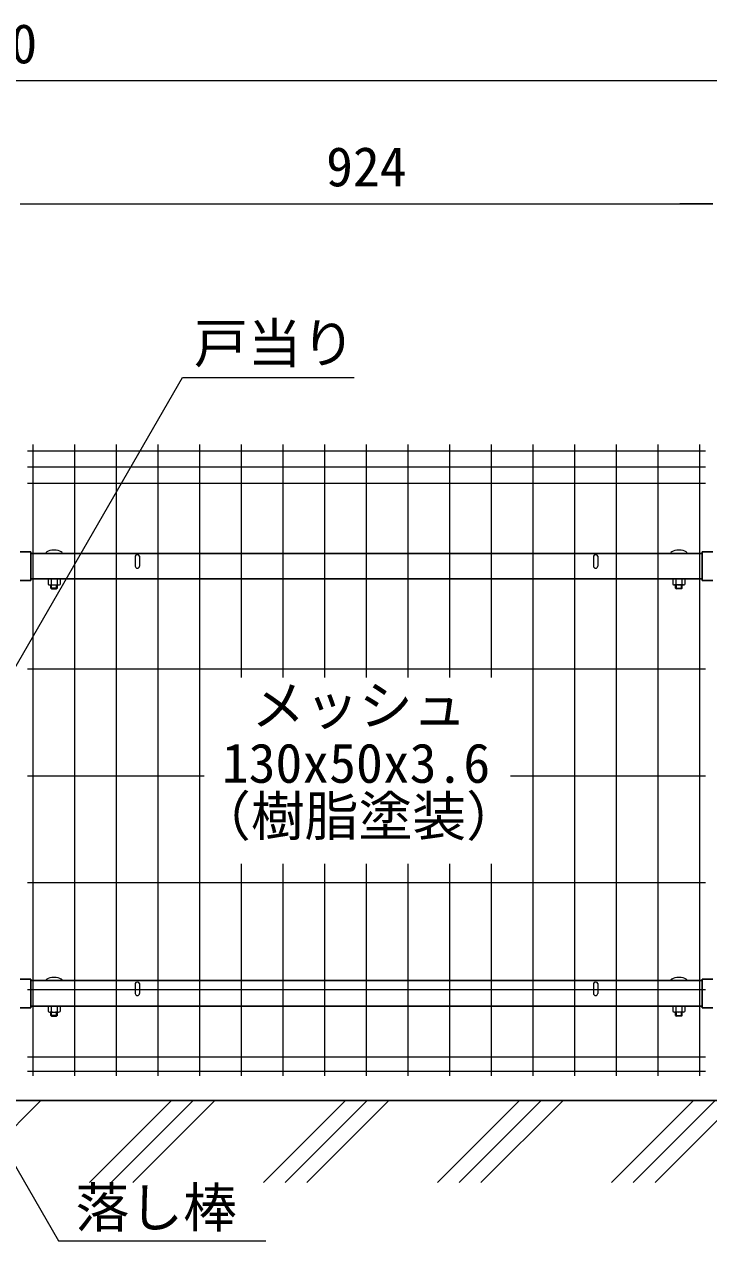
# Model space of a CAD drawing. Units: millimetres, scale not verified. Extents: x -3536 to 4864, y -2970 to 2970.
# Drawn here: x 695 to 1529, y -178 to 1305 of the extents above; entities that cross this region are included whole.
import ezdxf
from ezdxf.enums import TextEntityAlignment as Align

# ---------------------------------------------------------------- set-up
doc = ezdxf.new("R2010")
doc.units = ezdxf.units.MM
doc.header["$LTSCALE"] = 20
for name, color, linetype, lineweight in [('0-2_D-STR1', 1, 'Continuous', 25), ('0-3_D-STR3', 3, 'Continuous', 13), ('0-4_D-STR-TXT', 7, 'Continuous', 13), ('0-5_D-STR2', 7, 'Continuous', 13), ('0-6_D-STR-DIM', 7, 'Continuous', 13), ('0-9_D-DCR-HCH', 7, 'Continuous', 13), ('0-A_D-BGD', 7, 'Continuous', 25)]:
    doc.layers.add(name, color=color, linetype=linetype, lineweight=lineweight)
doc.styles.add('ＭＳ ゴシック', font='')
doc.styles.get('ＭＳ ゴシック').set_extended_font_data('MS Gothic')

msp = doc.modelspace()

# ---------------------------------------------------------------- linework, layer by layer
at = {"layer": '0-2_D-STR1'}
for p, q in [((690.07, 662.09), (703.07, 662.09)), ((703.07, 662.09), (703.07, 627.09)), ((703.07, 660.09), (1521.07, 660.09)), ((1521.07, 662.09), (1521.07, 627.09)), ((1534.07, 662.09), (1521.07, 662.09)), ((690.07, 627.09), (703.07, 627.09)), ((703.07, 629.09), (1521.07, 629.09)), ((1534.07, 627.09), (1521.07, 627.09)), ((690.07, 141.09), (703.07, 141.09)), ((703.07, 141.09), (703.07, 106.09)), ((703.07, 139.09), (1521.07, 139.09)), ((1521.07, 141.09), (1521.07, 106.09)), ((1534.07, 141.09), (1521.07, 141.09)), ((690.07, 106.09), (703.07, 106.09)), ((703.07, 108.09), (1521.07, 108.09)), ((1534.07, 106.09), (1521.07, 106.09))]:
    msp.add_line(p, q, dxfattribs=at)
at = {"layer": '0-3_D-STR3'}
for p, q in [((830.19, 656.71), (830.19, 644.54)), ((835.39, 656.71), (835.39, 644.54)), ((1388.75, 656.71), (1388.75, 644.54)), ((1393.95, 656.71), (1393.95, 644.54)), ((723.99, 628.55), (723.99, 622.3)), ((737.76, 629.09), (724.77, 629.09)), ((725.81, 629.09), (736.72, 629.09)), ((727.63, 628.55), (727.63, 622.3)), ((734.9, 628.55), (734.9, 622.3)), ((738.54, 628.55), (738.54, 622.3)), ((1485.59, 628.55), (1485.59, 622.3)), ((1486.37, 629.09), (1499.36, 629.09)), ((1498.32, 629.09), (1487.41, 629.09)), ((1489.23, 628.55), (1489.23, 622.3)), ((1496.5, 628.55), (1496.5, 622.3)), ((1500.14, 628.55), (1500.14, 622.3)), ((725.81, 621.77), (736.72, 621.77)), ((727.27, 617.69), (727.27, 621.77)), ((735.27, 617.69), (727.27, 617.69)), ((728.27, 616.69), (727.27, 617.69)), ((728.27, 616.69), (728.27, 621.77)), ((728.27, 616.69), (734.27, 616.69)), ((734.27, 616.69), (734.27, 621.77)), ((735.27, 617.69), (734.27, 616.69)), ((735.27, 617.69), (735.27, 621.77)), ((1498.32, 621.77), (1487.41, 621.77)), ((1488.87, 617.69), (1488.87, 621.77)), ((1488.87, 617.69), (1496.87, 617.69)), ((1488.87, 617.69), (1489.87, 616.69)), ((1489.87, 616.69), (1489.87, 621.77)), ((1495.87, 616.69), (1489.87, 616.69)), ((1495.87, 616.69), (1495.87, 621.77)), ((1495.87, 616.69), (1496.87, 617.69)), ((1496.87, 617.69), (1496.87, 621.77)), ((830.19, 135.76), (830.19, 123.59)), ((835.39, 135.76), (835.39, 123.59)), ((1388.75, 135.71), (1388.75, 123.54)), ((1393.95, 135.71), (1393.95, 123.54)), ((723.99, 107.55), (723.99, 101.3)), ((737.76, 108.09), (724.77, 108.09)), ((725.81, 108.09), (736.72, 108.09)), ((727.63, 107.55), (727.63, 101.3)), ((734.9, 107.55), (734.9, 101.3)), ((738.54, 107.55), (738.54, 101.3)), ((1485.59, 107.55), (1485.59, 101.3)), ((1486.37, 108.09), (1499.36, 108.09)), ((1498.32, 108.09), (1487.41, 108.09)), ((1489.23, 107.55), (1489.23, 101.3)), ((1496.5, 107.55), (1496.5, 101.3)), ((1500.14, 107.55), (1500.14, 101.3)), ((725.81, 100.77), (736.72, 100.77)), ((727.27, 96.69), (727.27, 100.77)), ((728.27, 95.69), (727.27, 96.69)), ((735.27, 96.69), (727.27, 96.69)), ((728.27, 95.69), (728.27, 100.77)), ((728.27, 95.69), (734.27, 95.69)), ((734.27, 95.69), (734.27, 100.77)), ((735.27, 96.69), (734.27, 95.69)), ((735.27, 96.69), (735.27, 100.77)), ((1498.32, 100.77), (1487.41, 100.77)), ((1488.87, 96.69), (1488.87, 100.77)), ((1488.87, 96.69), (1496.87, 96.69)), ((1488.87, 96.69), (1489.87, 95.69)), ((1489.87, 95.69), (1489.87, 100.77)), ((1495.87, 95.69), (1489.87, 95.69)), ((1495.87, 95.69), (1495.87, 100.77)), ((1495.87, 95.69), (1496.87, 96.69)), ((1496.87, 96.69), (1496.87, 100.77))]:
    msp.add_line(p, q, dxfattribs=at)
for centre, radius, start, end in [((832.79, 644.54), 2.6, 180, 0), ((1391.35, 644.54), 2.6, 180, 0), ((725.81, 625.74), 3.35, 57.13278, 122.86722), ((731.27, 616.49), 12.6, 73.22135, 106.77865), ((736.72, 625.74), 3.35, 57.13278, 122.86722), ((1487.41, 625.74), 3.35, 57.13278, 122.86722), ((1492.87, 616.49), 12.6, 73.22135, 106.77865), ((1498.32, 625.74), 3.35, 57.13278, 122.86722), ((725.81, 625.12), 3.35, 237.13278, 302.86722), ((731.27, 634.36), 12.6, 253.22135, 286.77865), ((736.72, 625.12), 3.35, 237.13278, 302.86722), ((1487.41, 625.12), 3.35, 237.13278, 302.86722), ((1492.87, 634.36), 12.6, 253.22135, 286.77865), ((1498.32, 625.12), 3.35, 237.13278, 302.86722), ((832.79, 123.59), 2.6, 180, 0), ((1391.35, 123.54), 2.6, 180, 0), ((725.81, 104.74), 3.35, 57.13278, 122.86722), ((731.27, 95.49), 12.6, 73.22135, 106.77865), ((736.72, 104.74), 3.35, 57.13278, 122.86722), ((1487.41, 104.74), 3.35, 57.13278, 122.86722), ((1492.87, 95.49), 12.6, 73.22135, 106.77865), ((1498.32, 104.74), 3.35, 57.13278, 122.86722), ((725.81, 104.12), 3.35, 237.13278, 302.86722), ((731.27, 113.36), 12.6, 253.22135, 286.77865), ((736.72, 104.12), 3.35, 237.13278, 302.86722), ((1487.41, 104.12), 3.35, 237.13278, 302.86722), ((1492.87, 113.36), 12.6, 253.22135, 286.77865), ((1498.32, 104.12), 3.35, 237.13278, 302.86722)]:
    msp.add_arc(centre, radius, start, end, dxfattribs=at)
for centre, major_axis, ratio, start_param, end_param in [((731.27, 660.09), (-10, 0), 0.4, 3.1415643, 6.2832136), ((832.79, 656.69), (-2.6, 0), 0.649974, 3.1415927, 6.2831853), ((1391.35, 656.69), (-2.6, 0), 0.649974, 3.1415927, 6.2831853), ((1492.87, 660.09), (-10, 0), 0.4, 3.1415643, 6.2832136), ((731.27, 139.09), (-10, 0), 0.4, 3.1415643, 6.2832136), ((832.79, 135.74), (-2.6, 0), 0.649974, 3.1415927, 6.2831853), ((1391.35, 135.69), (-2.6, 0), 0.649974, 3.1415927, 6.2831853), ((1492.87, 139.09), (-10, 0), 0.4, 3.1415643, 6.2832136)]:
    msp.add_ellipse(centre, major_axis=major_axis, ratio=ratio, start_param=start_param, end_param=end_param, dxfattribs=at)
at = {"layer": '0-5_D-STR2'}
for p, q in [((705.91, 22.99), (705.91, 792.99)), ((756.68, 22.99), (756.68, 792.99)), ((807.45, 22.99), (807.45, 792.99)), ((858.22, 22.99), (858.22, 792.99)), ((908.99, 22.99), (908.99, 792.99)), ((959.76, 508.62), (959.76, 792.99)), ((1010.53, 508.62), (1010.53, 792.99)), ((1061.3, 508.62), (1061.3, 792.99)), ((1112.07, 508.62), (1112.07, 792.99)), ((1162.84, 508.62), (1162.84, 792.99)), ((1213.61, 508.62), (1213.61, 792.99)), ((1264.38, 508.62), (1264.38, 792.99)), ((1315.15, 22.99), (1315.15, 792.99)), ((1365.92, 22.99), (1365.92, 792.99)), ((1416.69, 22.99), (1416.69, 792.99)), ((1467.46, 22.99), (1467.46, 792.99)), ((1518.23, 22.99), (1518.23, 792.99)), ((1525.23, 784.56), (698.91, 784.56)), ((1525.23, 764.99), (698.91, 764.99)), ((1525.23, 745.42), (698.91, 745.42)), ((1525.23, 518.74), (698.91, 518.74)), ((914.31, 388.49), (698.91, 388.49)), ((1525.23, 388.49), (1287.68, 388.49)), ((959.76, 22.99), (959.76, 281.54)), ((1010.53, 22.99), (1010.53, 281.54)), ((1061.3, 22.99), (1061.3, 281.54)), ((1112.07, 22.99), (1112.07, 281.54)), ((1162.84, 22.99), (1162.84, 281.54)), ((1213.61, 22.99), (1213.61, 281.54)), ((1264.38, 22.99), (1264.38, 281.54)), ((1525.23, 258.24), (698.91, 258.24)), ((1525.23, 127.99), (698.91, 127.99)), ((1525.23, 45.98), (698.91, 45.98)), ((1525.23, 28.39), (698.91, 28.39))]:
    msp.add_line(p, q, dxfattribs=at)
at = {"layer": '0-6_D-STR-DIM'}
for p, q in [((1605.07, 1236.36), (-314.93, 1236.36)), ((690.07, 1086.36), (1534.07, 1086.36)), ((690.07, 1086.36), (730.07, 1086.36)), ((1534.07, 1086.36), (1494.07, 1086.36))]:
    msp.add_line(p, q, dxfattribs=at)
for points in [[(664.13, 500.25), (649.91, 462.28), (669.91, 496.92), (887.87, 874.44), (1090, 874.44), (1097.2, 874.44)], [(648.27, -11.74), (622.5, 19.56), (642.5, -15.08), (736.52, -177.93), (982.34, -177.93), (989.54, -177.93)]]:
    msp.add_lwpolyline(points, dxfattribs=at)
at = {"layer": '0-9_D-DCR-HCH'}
for p, q in [((774.32, -107.01), (874.32, -7.01)), ((800.84, -107.01), (900.83, -7.01)), ((827.35, -107.01), (927.35, -7.01)), ((986.45, -107.01), (1086.45, -7.01)), ((1012.97, -107.01), (1112.97, -7.01)), ((1039.48, -107.01), (1139.48, -7.01)), ((1198.58, -107.01), (1298.58, -7.01)), ((1225.1, -107.01), (1325.1, -7.01)), ((1251.62, -107.01), (1351.62, -7.01)), ((1410.71, -107.01), (1510.71, -7.01)), ((1437.23, -107.01), (1537.23, -7.01)), ((1463.75, -107.01), (1563.75, -7.01))]:
    msp.add_line(p, q, dxfattribs=at)
msp.add_lwpolyline([(630.07, -92.16), (658.93, -63.3), (715.22, -7.01)], dxfattribs=at)
at = {"layer": '0-A_D-BGD'}
msp.add_line((1959.45, -7.01), (628.87, -7.01), dxfattribs=at)

# ---------------------------------------------------------------- texts
at = {"layer": '0-4_D-STR-TXT', "style": 'ＭＳ ゴシック'}
for s, p in [('戸当り', (901.67, 877.98)), ('メッシュ', (971.62, 436.23)), ('130x50x3.6', (935.7, 365.9)), ('（樹脂塗装）', (905.53, 301.31)), ('落し棒', (757.31, -175.98))]:
    msp.add_text(s, height=48.09, dxfattribs=at).set_placement(p, align=Align.BOTTOM_LEFT)
at = {"layer": '0-6_D-STR-DIM', "style": 'ＭＳ ゴシック'}
for s, p in [('2000', (579.82, 1243.11)), ('924', (1062.82, 1093.11))]:
    msp.add_text(s, height=48.09, dxfattribs=at).set_placement(p, align=Align.BOTTOM_LEFT)

doc.saveas('drawing.dxf')
